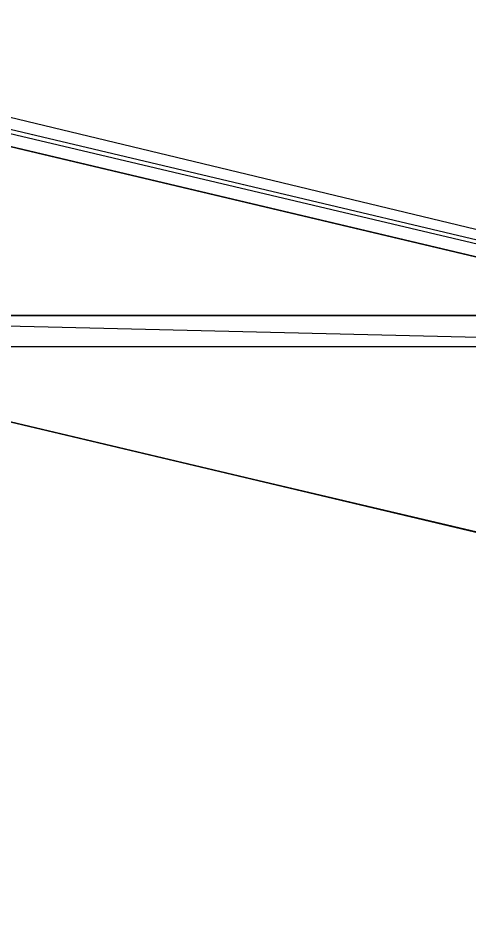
# Model space of a CAD drawing. Header units: feet. Extents: x -84 to 198, y -22 to 181.
# Drawn here: x 110.47 to 115.52, y 34.52 to 44.56 of the extents above; entities that cross this region are included whole.
import ezdxf

# ---------------------------------------------------------------- set-up
doc = ezdxf.new("R2010")
doc.units = ezdxf.units.FT
for name, color, linetype in [('A-AREA-UNIDAD', 30, 'CONTINUOUS'), ('A-LINEA', 7, 'CONTINUOUS'), ('A-MURO-CONCRETO', 8, 'CONTINUOUS')]:
    doc.layers.add(name, color=color, linetype=linetype)

msp = doc.modelspace()

# ---------------------------------------------------------------- linework, layer by layer
at = {"layer": 'A-AREA-UNIDAD'}
for points in [[(106.912, 44.2844), (118.752, 41.44), (119.808, 41.4044), (119.84, 40.3556), (119.392, 38.56), (126.56, 36.8356), (127.968, 39.3244), (129.28, 42.72), (130.24, 46.72), (130.592, 50.1689), (130.4, 55.1289), (128.992, 61.5289), (128.608, 64.7289), (128.64, 68.96), (129.28, 72.8), (118.048, 75.4133), (118, 75.6444), (117.472, 75.7689), (116.24, 75.68), (104.08, 78.5244)], [(123.648, 32.6044), (126.32, 36.2844), (119.28, 37.9556), (119.232, 38.5244), (119.008, 38.0089), (105.632, 41.1556)]]:
    msp.add_lwpolyline(points, dxfattribs=at)
at = {"layer": 'A-LINEA'}
for p, q in [((119.0667, 41.2178), (106.2267, 44.2444)), ((106.2933, 44.2844), (119.08, 41.2578))]:
    msp.add_line(p, q, dxfattribs=at)
msp.add_lwpolyline([(106.04, 44.1511), (105.3467, 41.2311), (119.16, 37.9644), (119.84, 40.8844), (106.04, 44.1511)], dxfattribs=at)
at = {"layer": 'A-MURO-CONCRETO'}
for points in [[(106.04, 44.1511), (118.3733, 41.2311), (105.3467, 41.2311), (106.04, 44.1511), (106.04, 44.1511)], [(105.3467, 41.2311), (106.8133, 40.8844), (119.84, 40.8844), (105.3467, 41.2311)], [(105.3467, 41.2311), (118.3733, 41.2311), (119.84, 40.8844), (105.3467, 41.2311), (105.3467, 41.2311)], [(106.8133, 40.8844), (119.84, 40.8844), (119.16, 37.9644), (106.8133, 40.8844), (106.8133, 40.8844)]]:
    msp.add_lwpolyline(points, dxfattribs=at)

doc.saveas('drawing.dxf')
